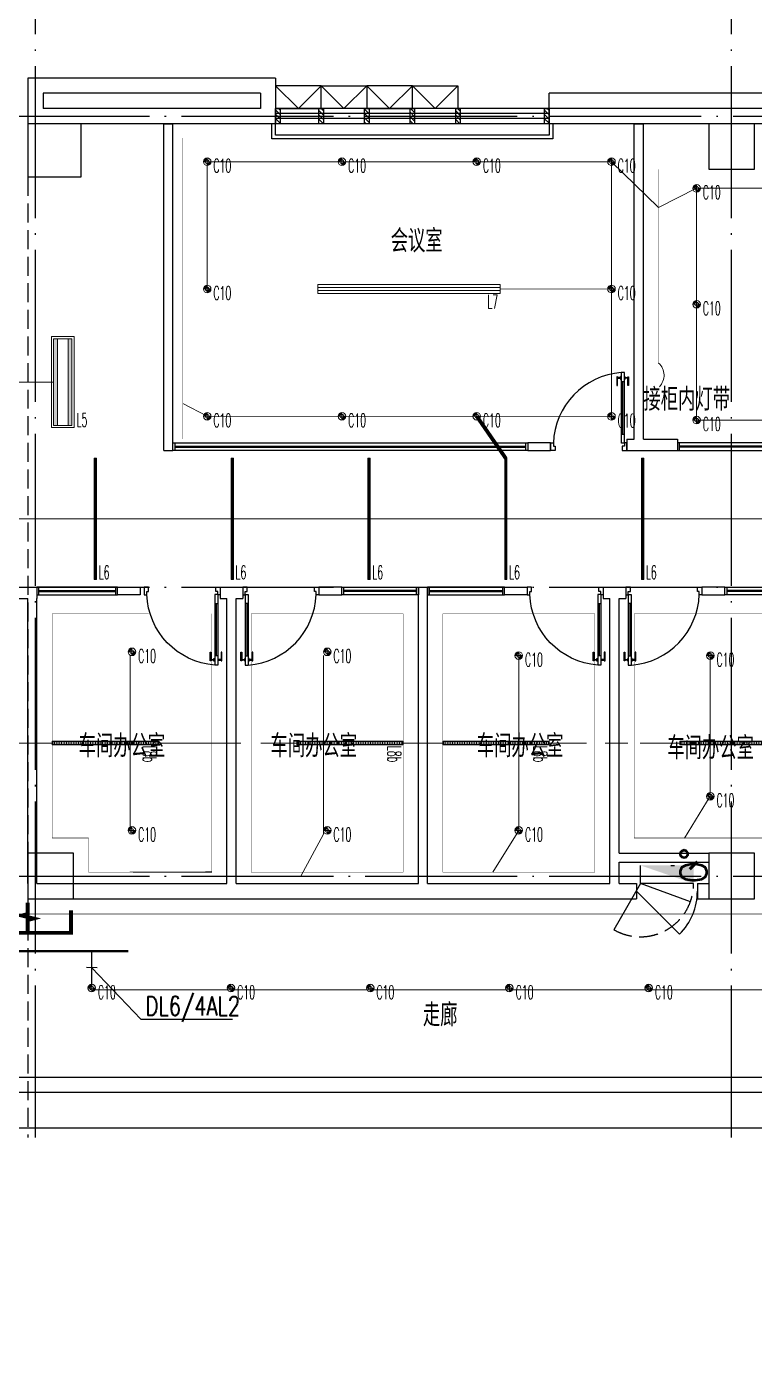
# Model space of a CAD drawing. Extents: x -621157 to 1764546, y -106808 to 741893.
# Drawn here: x 579293 to 588869, y 128198 to 145710 of the extents above; entities that cross this region are included whole.
import ezdxf
from ezdxf import colors
from ezdxf.entities.mleader import LeaderData, LeaderLine
from ezdxf.enums import TextEntityAlignment as Align
from ezdxf.math import Vec2, Vec3
from ezdxf.xclip import XClip

# ---------------------------------------------------------------- set-up
doc = ezdxf.new("R2010")
doc.units = 0
doc.header["$LTSCALE"] = 1000
doc.header["$MEASUREMENT"] = 0
doc.header["$XCLIPFRAME"] = 0
for name, pattern in [('DOT', [6.35, 0, -6.35]), ('XREF-A-101-平面图_t3$0$DASH', [0.35, 0.25, -0.1]), ('XREF-A-101-平面图_t3$0$DOTE', [2.4200000000000004, 2, -0.2, 0.02, -0.2])]:
    doc.linetypes.add(name, pattern=pattern)
for name, color, linetype in [('0-底图', 7, 'Continuous'), ('WIRE-照明', 4, 'Continuous'), ('XREF-A-101-平面图_t3$0$A-COLUMN', 8, 'Continuous'), ('XREF-A-101-平面图_t3$0$A-CURTWALL', 8, 'Continuous'), ('XREF-A-101-平面图_t3$0$A-DOTE', 8, 'Continuous'), ('XREF-A-101-平面图_t3$0$A-GROUND', 8, 'Continuous'), ('XREF-A-101-平面图_t3$0$A-RAIL', 8, 'Continuous'), ('XREF-A-101-平面图_t3$0$A-ROOM-CH', 8, 'Continuous'), ('XREF-A-101-平面图_t3$0$A-WALL', 8, 'Continuous'), ('XREF-A-101-平面图_t3$0$A-WALL-FILL', 8, 'Continuous'), ('XREF-A-101-平面图_t3$0$A-WINDOW', 8, 'Continuous'), ('XREF-A-101-平面图_t3$0$A-开启符号', 8, 'Continuous'), ('XREF-A-101-平面图_t3$0$DOOR-INF', 8, 'Continuous'), ('XREF-A-101-平面图_t3$0$GLASS WALL-INF', 8, 'Continuous'), ('XREF-A-101-平面图_t3$0$I-WALL-GYPSUM', 8, 'Continuous'), ('XREF-A-101-平面图_t3$0$P-EQUIPMENT', 8, 'Continuous'), ('XREF-A-101-平面图_t3$0$PARTITION-INF', 8, 'Continuous'), ('XREF-A-101-平面图_t3$0$水-尺寸', 8, 'Continuous'), ('电-折断线', 3, 'Continuous')]:
    doc.layers.add(name, color=color, linetype=linetype)
doc.layers.add('00-dali线', color=3, linetype='Continuous', true_color=0x00ff00)
for name, color, linetype, lineweight in [('00-照明回路线', 6, 'Continuous', 0), ('CEILING-INF', 4, 'Continuous', 0), ('LIGHT-INF', 6, 'Continuous', 0)]:
    doc.layers.add(name, color=color, linetype=linetype, lineweight=lineweight)
doc.styles.add('DIM_FONT', font='ROMANS', dxfattribs={"width": 0.8, "bigfont": 'HZDXC'})
doc.styles.add('E-FST', font='txt.shx', dxfattribs={"width": 0.75, "height": 250, "bigfont": '@@gbcbig.shx'})
doc.styles.add('INF DIM', font='SIMPLEX.SHX', dxfattribs={"width": 0.7, "bigfont": 'hztxt.shx'})
doc.styles.get("Standard").update_dxf_attribs({"font": 'romans.shx', "bigfont": 'HZDXC.SHX'})
doc.styles.add('XREF-A-101-平面图_t3$0$-HZDXCROMANS', font='ROMANS.shx', dxfattribs={"bigfont": 'HZDXC.shx'})
doc.linetypes.add('LED', pattern='A,6,-3.5,["LED",Standard,S=2.54,R=0,X=-2.54,Y=-1.27],-4.8', length=14.3)
doc.dimstyles.get("Standard").update_dxf_attribs({"dimscale": 100, "dimtxt": 3.5, "dimasz": 1, "dimexe": 2.5, "dimexo": 3, "dimgap": 1.5, "dimtad": 1, "dimdec": 0, "dimzin": 0, "dimdsep": 46, "dimtxsty": 'Standard', "dimblk": 'ARCHTICK', "dimcen": 0.09, "dimadec": 0, "dimazin": 0, "dimtfac": 1, "dimtdec": 0, "dimtix": 1, "dimtmove": 2, "dimatfit": 3, "dimfxl": 0, "dimtolj": 1, "dimtzin": 0, "dimarcsym": 0})

# ---------------------------------------------------------------- blocks, each defined once
blk = doc.blocks.new('XREF-A-101-平面图_t3$0$柱网4F')
at = {"layer": 'XREF-A-101-平面图_t3$0$A-COLUMN'}
for points in [[(38240, -799.9999997196719), (38939.99999957252, -799.9999997196719), (38939.99999957252, -100.000000004191), (38240, -100.000000004191)], [(47199.99999957252, -700.000000004191), (47799.99999957252, -700.000000004191), (47799.99999957252, -100.0000000516884), (47199.99999957252, -100.0000000516884)], [(38240, -10300.00000000419), (38839.99999957252, -10300.00000000419), (38839.99999957252, -9700.000000004191), (38240, -9700.000000004191)], [(47200, -10299.99999999697), (47800, -10299.99999999697), (47800, -9699.999999996973), (47200, -9699.999999996973)]]:
    blk.add_lwpolyline(points, close=True, dxfattribs=at)
blk = doc.blocks.new('XREF-A-101-平面图_t3$0$G$C869EB286')
at = {"layer": 'XREF-A-101-平面图_t3$0$A-WINDOW'}
h = blk.add_hatch(dxfattribs=at)
h.set_pattern_fill('ANSI31', color=256, scale=25)
h.set_pattern_definition([(45, (-143.9571647713692, -89939.9999999997), (-28.0633003783411, 28.0633003783411), [])])
h.paths.add_polyline_path([(1.4210854715202e-14, 60), (199.9999999429533, 60), (199.9999999429533, 0), (0, 0)])
blk.add_lwpolyline([(0, 60), (199.9999999429533, 60), (199.9999999429533, 0), (0, 0)], close=True, dxfattribs=at)
blk = doc.blocks.new('XREF-A-101-平面图_t3$0$ROOM')
at = {"layer": 'XREF-A-101-平面图_t3$0$A-ROOM-CH', "style": 'XREF-A-101-平面图_t3$0$-HZDXCROMANS', "width": 0.6}
for tag, p in [('中文房间名称', (0, -999.9999999999964)), ('英文房间名称', (0, -1499.999999999996))]:
    blk.add_attdef(tag, text='', height=300, dxfattribs=at).set_placement(p, align=Align.CENTER)
blk = doc.blocks.new('_ArchTick')
at = {"color": 0, "linetype": 'ByBlock', "const_width": 0.4}
blk.add_lwpolyline([(-0.5, -0.5), (0.5, 0.5)], dxfattribs=at)
blk = doc.blocks.new('*D25423')
at = {"layer": 'Defpoints', "color": 0}
blk.add_point((0, 0), dxfattribs=at)
blk.add_point((0, 0), dxfattribs=at)
blk.add_point((0, 0), dxfattribs=at)
blk.add_point((0, 0), dxfattribs=at)
at = {"layer": 'XREF-A-101-平面图_t3$0$水-尺寸', "color": 0, "linetype": 'ByBlock', "lineweight": -2}
blk.add_line((0, 300), (0, 250), dxfattribs=at)
blk.add_line((0, 300), (0, 250), dxfattribs=at)
blk.add_arc((0, 0), 0, 180, 180, dxfattribs=at)
at = {"layer": 'XREF-A-101-平面图_t3$0$水-尺寸', "color": 0, "linetype": 'ByBlock', "lineweight": -2, "xscale": 100, "yscale": 100, "zscale": 100}
for rotation in [90, 90.00000000000001]:
    blk.add_blockref('_ArchTick', (0, 0), dxfattribs=dict(at, rotation=rotation))
at = {"layer": 'XREF-A-101-平面图_t3$0$水-尺寸', "color": 0, "insert": (0, 0), "char_height": 350, "attachment_point": 5}
blk.add_mtext('\\A1;0%%d', dxfattribs=at)
blk = doc.blocks.new('XREF-A-101-平面图_t3$0$轴网(3)')
at = {"layer": 'XREF-A-101-平面图_t3$0$A-DOTE', "linetype": 'XREF-A-101-平面图_t3$0$DOTE'}
for p, q in [((38340, -3300.000000282307), (38340, 43300.00000002701)), ((47500, -3300.000000282307), (47500, 43300.00000002701)), ((-3300.000003941357, 40000), (69800.00000013877, 40000)), ((-3300.000003941357, 33800.0000001333), (69800.00000013877, 33800.0000001333)), ((-3300.000003941357, 30000), (69800.00000013877, 30000))]:
    blk.add_line(p, q, dxfattribs=at)
blk = doc.blocks.new('*U25359')
at = {"layer": 'XREF-A-101-平面图_t3$0$PARTITION-INF', "color": 8}
for p, q in [((-20371.00404388338, 43130.46555882378), (-18121.00506242606, 43130.46555882378)), ((-18121.00506242606, 43030.46555882378), (-20371.00404388338, 43030.46555882378))]:
    blk.add_line(p, q, dxfattribs=at)
at = {"layer": 'XREF-A-101-平面图_t3$0$PARTITION-INF', "color": 5}
for p, q in [((-18121.00506242606, 43085.46555882378), (-20371.00404388338, 43085.46555882378)), ((-18121.00506242606, 43075.46555882378), (-20371.00404388338, 43075.46555882378))]:
    blk.add_line(p, q, dxfattribs=at)
for points in [[(-20396.00404388338, 43130.46555882378), (-20371.00404388338, 43130.46555882378), (-20371.00404388338, 43030.46555882378), (-20396.00404388338, 43030.46555882378)], [(-18121.00506242606, 43130.46555882378), (-18096.00506242606, 43130.46555882378), (-18096.00506242606, 43030.46555882378), (-18121.00506242606, 43030.46555882378)]]:
    blk.add_lwpolyline(points, close=True, dxfattribs=at)
blk = doc.blocks.new('XREF-A-101-平面图_t3$0$A$C4A4B287C')
at = {"layer": 'XREF-A-101-平面图_t3$0$GLASS WALL-INF', "elevation": -0.5363515476603724}
blk.add_lwpolyline([(99.99988076032605, 299.9999219407036), (99.99988018570002, -7.80592963565141e-05), (-0.0001192396739497781, -7.80592963565141e-05), (-0.0001192396739497781, 299.9999219407036)], close=True, dxfattribs=at)
blk = doc.blocks.new('*U25362')
at = {"layer": 'XREF-A-101-平面图_t3$0$PARTITION-INF', "color": 8}
for p, q in [((-21681.00404302683, 43130.46555882378), (-17061.64393980667, 43130.46555882378)), ((-17061.64393980667, 43030.46555882378), (-21681.00404302683, 43030.46555882378))]:
    blk.add_line(p, q, dxfattribs=at)
at = {"layer": 'XREF-A-101-平面图_t3$0$PARTITION-INF', "color": 5}
for p, q in [((-17061.64393980667, 43085.46555882378), (-21681.00404302683, 43085.46555882378)), ((-17061.64393980667, 43075.46555882378), (-21681.00404302683, 43075.46555882378))]:
    blk.add_line(p, q, dxfattribs=at)
for points in [[(-21706.00404302683, 43130.46555882378), (-21681.00404302683, 43130.46555882378), (-21681.00404302683, 43030.46555882378), (-21706.00404302683, 43030.46555882378)], [(-17061.64393980667, 43130.46555882378), (-17036.64393980667, 43130.46555882378), (-17036.64393980667, 43030.46555882378), (-17061.64393980667, 43030.46555882378)]]:
    blk.add_lwpolyline(points, close=True, dxfattribs=at)
blk = doc.blocks.new('XREF-A-101-平面图_t3$0$EW23')
at = {"color": 5}
for p, q in [((7204.634550642222, 24899.72261669644, 2.565739077159615e-07), (7204.634550636169, 23969.72261669644, 2.565739077159615e-07)), ((7204.634550642222, 24899.72261669644, 2.565739077159615e-07), (7245.227873686177, 24899.72261669621, 2.565739077159615e-07)), ((7245.227873686177, 24899.72261669621, 2.565739077159615e-07), (7245.227873680124, 23969.72261669621, 2.565739077159615e-07)), ((7245.22787368542, 24779.72261669644, 2.565739077159615e-07), (7204.634550642222, 24779.72261669644, 2.565739077159615e-07)), ((7204.634550636169, 24089.72261669644, 2.565739077159615e-07), (7246.228782764112, 24089.72261669644, 2.565739077159615e-07)), ((7204.634550636169, 23969.72261669644, 2.565739077159615e-07), (7245.227873680124, 23969.72261669621, 2.565739077159615e-07))]:
    blk.add_line(p, q, dxfattribs=at)
at = {"color": 5, "elevation": 2.565739077159615e-07}
for points in [[(7215.227873688564, 24994.72261669638), (7175.227873686235, 24994.72261669638), (7175.227873686235, 24894.72261669638), (7204.634550642222, 24894.72261670948), (7204.634550642222, 24939.72251568915), (7233.227873693686, 24939.72251569096), (7233.227873687516, 24984.72261669638), (7233.227873687516, 24994.72261669813), (7215.227873688564, 24994.72261669813)], [(8135.228892226587, 24994.72261669638), (8175.228892228915, 24994.72261669638), (8175.228892228915, 24894.72261669638), (8140.228892228915, 24894.72261670948), (8140.228892228915, 24939.72251568915), (8117.228892221465, 24939.72251569096), (8117.228892227693, 24984.72261669638), (8117.228892227693, 24994.72261669813), (8135.228892226587, 24994.72261669813)]]:
    blk.add_lwpolyline(points, close=True, dxfattribs=at)
at = {"color": 8, "elevation": 2.565739077159615e-07}
for points in [[(7228.228328225145, 24779.72261669644), (7228.228328222118, 24089.72261669644)], [(7160.352449716011, 24034.72261669644), (7160.352449716011, 24026.25705466204), (7150.227873680124, 24026.25705466204), (7150.227873680124, 24140.02802102611), (7160.352449716011, 24140.02802102611), (7160.352449716011, 24044.72261669644)], [(7296.104206728225, 24034.72261669644), (7296.104206728225, 24026.25705466204), (7306.228782764112, 24026.25705466204), (7306.228782764112, 24140.02802102611), (7296.104206728225, 24140.02802102611), (7296.104206728225, 24044.72261669644)]]:
    blk.add_lwpolyline(points, dxfattribs=at)
for points in [[(7200.227873680124, 24034.72261669644), (7154.079225109832, 24034.72261669644), (7154.079225109832, 24044.72261669644), (7200.227873680124, 24044.72261669644)], [(7204.634550636169, 24020.72261669644), (7200.227873680124, 24020.72261669644), (7200.227873680124, 24058.72261669644), (7204.634550636169, 24058.72261669644)], [(7246.228782764112, 24020.72261669644), (7256.228782764112, 24020.72261669644), (7256.228782764112, 24058.72261669644), (7246.228782764112, 24058.72261669644)], [(7256.228782764112, 24034.72261669644), (7302.377431334404, 24034.72261669644), (7302.377431334404, 24044.72261669644), (7256.228782764112, 24044.72261669644)]]:
    blk.add_lwpolyline(points, close=True, dxfattribs=at)
at = {"color": 8}
blk.add_arc((7171.880902021483, 24935.88834258716, 2.565739077159615e-07), 969.0220932759502, 274.400323051185, 357.8611170703626, dxfattribs=at)
blk = doc.blocks.new('*U25365')
at = {"layer": 'XREF-A-101-平面图_t3$0$PARTITION-INF', "color": 8}
for p, q in [((-21701.64292126437, 43130.46555882378), (-20741.64393980667, 43130.46555882378)), ((-20741.64393980667, 43030.46555882378), (-21701.64292126437, 43030.46555882378))]:
    blk.add_line(p, q, dxfattribs=at)
at = {"layer": 'XREF-A-101-平面图_t3$0$PARTITION-INF', "color": 5}
for p, q in [((-20741.64393980667, 43085.46555882378), (-21701.64292126437, 43085.46555882378)), ((-20741.64393980667, 43075.46555882378), (-21701.64292126437, 43075.46555882378))]:
    blk.add_line(p, q, dxfattribs=at)
for points in [[(-21726.64292126437, 43130.46555882378), (-21701.64292126437, 43130.46555882378), (-21701.64292126437, 43030.46555882378), (-21726.64292126437, 43030.46555882378)], [(-20741.64393980667, 43130.46555882378), (-20716.64393980667, 43130.46555882378), (-20716.64393980667, 43030.46555882378), (-20741.64393980667, 43030.46555882378)]]:
    blk.add_lwpolyline(points, close=True, dxfattribs=at)
blk = doc.blocks.new('*U25366')
at = {"layer": 'XREF-A-101-平面图_t3$0$PARTITION-INF', "color": 8}
for p, q in [((-21691.00404302703, 43130.46555882378), (-20741.64393980667, 43130.46555882378)), ((-20741.64393980667, 43030.46555882378), (-21691.00404302703, 43030.46555882378))]:
    blk.add_line(p, q, dxfattribs=at)
at = {"layer": 'XREF-A-101-平面图_t3$0$PARTITION-INF', "color": 5}
for p, q in [((-20741.64393980667, 43085.46555882378), (-21691.00404302703, 43085.46555882378)), ((-20741.64393980667, 43075.46555882378), (-21691.00404302703, 43075.46555882378))]:
    blk.add_line(p, q, dxfattribs=at)
for points in [[(-21716.00404302703, 43130.46555882378), (-21691.00404302703, 43130.46555882378), (-21691.00404302703, 43030.46555882378), (-21716.00404302703, 43030.46555882378)], [(-20741.64393980667, 43130.46555882378), (-20716.64393980667, 43130.46555882378), (-20716.64393980667, 43030.46555882378), (-20741.64393980667, 43030.46555882378)]]:
    blk.add_lwpolyline(points, close=True, dxfattribs=at)
blk = doc.blocks.new('*U25367')
at = {"layer": 'XREF-A-101-平面图_t3$0$PARTITION-INF', "color": 8}
for p, q in [((-21711.64292126411, 43130.46555882378), (-20701.64393980728, 43130.46555882378)), ((-20701.64393980728, 43030.46555882378), (-21711.64292126411, 43030.46555882378))]:
    blk.add_line(p, q, dxfattribs=at)
at = {"layer": 'XREF-A-101-平面图_t3$0$PARTITION-INF', "color": 5}
for p, q in [((-20701.64393980728, 43085.46555882378), (-21711.64292126411, 43085.46555882378)), ((-20701.64393980728, 43075.46555882378), (-21711.64292126411, 43075.46555882378))]:
    blk.add_line(p, q, dxfattribs=at)
for points in [[(-21736.64292126411, 43130.46555882378), (-21711.64292126411, 43130.46555882378), (-21711.64292126411, 43030.46555882378), (-21736.64292126411, 43030.46555882378)], [(-20701.64393980728, 43130.46555882378), (-20676.64393980728, 43130.46555882378), (-20676.64393980728, 43030.46555882378), (-20701.64393980728, 43030.46555882378)]]:
    blk.add_lwpolyline(points, close=True, dxfattribs=at)
blk = doc.blocks.new('*U25368')
at = {"layer": 'XREF-A-101-平面图_t3$0$PARTITION-INF', "color": 8}
for p, q in [((-21681.00404302683, 43130.46555882378), (-20721.64393980656, 43130.46555882378)), ((-20721.64393980656, 43030.46555882378), (-21681.00404302683, 43030.46555882378))]:
    blk.add_line(p, q, dxfattribs=at)
at = {"layer": 'XREF-A-101-平面图_t3$0$PARTITION-INF', "color": 5}
for p, q in [((-20721.64393980656, 43085.46555882378), (-21681.00404302683, 43085.46555882378)), ((-20721.64393980656, 43075.46555882378), (-21681.00404302683, 43075.46555882378))]:
    blk.add_line(p, q, dxfattribs=at)
for points in [[(-21706.00404302683, 43130.46555882378), (-21681.00404302683, 43130.46555882378), (-21681.00404302683, 43030.46555882378), (-21706.00404302683, 43030.46555882378)], [(-20721.64393980656, 43130.46555882378), (-20696.64393980656, 43130.46555882378), (-20696.64393980656, 43030.46555882378), (-20721.64393980656, 43030.46555882378)]]:
    blk.add_lwpolyline(points, close=True, dxfattribs=at)
blk = doc.blocks.new('XREF-A-101-平面图_t3$0$G$CFDD5568B')
at = {"layer": 'XREF-A-101-平面图_t3$0$DOOR-INF'}
for name, p, rotation in [('XREF-A-101-平面图_t3$0$EW23', (53195.22786990396, 20694.72261752398, -2.565739077159615e-07), 180), ('XREF-A-101-平面图_t3$0$A$C4A4B287C', (39619.99889962247, -6199.791502065898, 1.384059327518147), 89.99999999968206), ('XREF-A-101-平面图_t3$0$A$C4A4B287C', (44709.99889962294, -6199.584186847671, 1.609054642981117), 89.99999999968206)]:
    blk.add_blockref(name, p, dxfattribs=dict(at, rotation=rotation))
at = {"layer": 'XREF-A-101-平面图_t3$0$DOOR-INF', "xscale": -1}
for p, rotation in [((45019.36002137873, -4200.207433625823), 90.00000000031785), ((41970.63997106341, -6199.584186847671, 0.847707779857775), 270.000000000318), ((47010.63997106394, -6199.584186847671, 1.072703095320745), 270.000000000318)]:
    blk.add_blockref('XREF-A-101-平面图_t3$0$A$C4A4B287C', p, dxfattribs=dict(at, rotation=rotation))
for p in [(47845.22786991065, -31094.51423800195, 0.8477075232838673), (52885.22786991112, -31094.51423800195, 1.072702838746837)]:
    blk.add_blockref('XREF-A-101-平面图_t3$0$EW23', p, dxfattribs=at)
at = {"layer": 'XREF-A-101-平面图_t3$0$DOOR-INF'}
for p in [(33794.77212253818, -31094.51423799753, 0.8477075232838673), (38834.77212253865, -31094.51423799753, 1.072702838746837)]:
    blk.add_blockref('XREF-A-101-平面图_t3$0$EW23', p, dxfattribs=at)
at = {"layer": 'XREF-A-101-平面图_t3$0$PARTITION-INF', "rotation": 180}
blk.add_blockref('*U25362', (23013.35605641105, 38830.67393824994, -0.5363515476603724), dxfattribs=at)
at = {"layer": 'XREF-A-101-平面图_t3$0$PARTITION-INF', "xscale": -1, "rotation": 180}
blk.add_blockref('*U25359', (67086.00404010832, 38830.25824361254), dxfattribs=at)
at = {"layer": 'XREF-A-101-平面图_t3$0$PARTITION-INF', "xscale": -1}
for name, p in [('*U25367', (17583.35605641763, -49230.46555872343, 0.3113562321974026)), ('*U25365', (22683.35605641786, -49230.46555872343, 0.3113562321974026))]:
    blk.add_blockref(name, p, dxfattribs=at)
at = {"layer": 'XREF-A-101-平面图_t3$0$PARTITION-INF'}
for name, p in [('*U25368', (63976.64393603118, -49230.46555872343, 0.3113562321974026)), ('*U25366', (69026.64393603164, -49230.46555872343, 0.5363515476603722))]:
    blk.add_blockref(name, p, dxfattribs=at)
blk = doc.blocks.new('XREF-A-101-平面图_t3$0$DOOR2DLIB$SYSLIB$00000101')
at = {"color": 0}
blk.add_line((0.4999999999999964, 3.552713678800501e-15), (-0.2071067811864751, 0.7071067811864857), dxfattribs=at)
blk.add_arc((0.5000000000013856, -1.154631945610163e-12), 1.000000000001696, 135, 180, dxfattribs=at)
blk = doc.blocks.new('A$C704e2804')
for points in [[(-1200, 60), (1200, 60), (1200, -60), (-1200, -60)], [(1200, 60), (1200, 20), (-1200, 20), (-1200, 60)], [(1200, 20), (1200, -20), (-1200, -20), (-1200, 20)], [(1200, -20), (1200, -60), (-1200, -60), (-1200, -20)]]:
    blk.add_lwpolyline(points, close=True)
at = {"style": 'INF DIM', "width": 0.5}
blk.add_text('L7', height=180, dxfattribs=at).set_placement((1031.155502728419, -256.2402982434724))
blk = doc.blocks.new('*U23677')
h = blk.add_hatch(color=8)
h.dxf.hatch_style = 1
h.paths.add_polyline_path([(-50.00000453581015, 0), (-24.47511785539245, 0, -0.4142135623730951), (-7.275957614183426e-12, 24.47511785539245), (-7.275957614183426e-12, 50.00000453581015, 0.4142135623730951)])
h.paths.add_polyline_path([(-7.275957614183426e-12, -24.47511785539245), (-7.275957614183426e-12, -50.00000453581015, 0.4142135623730951), (50.0000045357956, 0), (24.4751178553779, 0, -0.4142135623730951)])
at = {"color": 8}
for points in [[(50.00000453581015, 0), (-50.00000453581015, 0)], [(-7.275957614183426e-12, 50.00000453581742), (-7.275957614183426e-12, -50.00000453581742)]]:
    blk.add_lwpolyline(points, dxfattribs=at)
blk.add_circle((-7.275957614183426e-12, 0), 50.00000453580795)
blk.add_circle((-7.275957614183426e-12, 0), 24.47511785538934, dxfattribs=at)
at = {"style": 'INF DIM', "width": 0.5}
blk.add_text('C10', height=180, dxfattribs=at).set_placement((81.49582122089487, -143.7931661291368))
blk = doc.blocks.new('A$C43fcb5d1')
at = {"linetype": 'DOT'}
blk.add_wipeout([(-15.000000000029104, 0), (14.9999999999892, 0), (14.9999999999892, -1600), (-15.000000000029104, -1600)], dxfattribs=at).dxf.layer = 'CEILING-INF'
at = {"layer": 'LIGHT-INF'}
h = blk.add_hatch(dxfattribs=at)
h.set_pattern_fill('ANSI37', color=256, scale=5)
h.set_pattern_definition([(45, (-2.91038304567337e-11, -800), (-11.22532015133644, 11.22532015133644), []), (135, (-2.91038304567337e-11, -800), (-11.22532015133644, -11.22532015133644), [])])
h.paths.add_polyline_path([(-10.0000000000291, -5), (9.999999999970896, -5), (9.999999999970896, -1595), (-10.0000000000291, -1595)])
for points in [[(-15.0000000000291, 0), (14.9999999999709, 0), (14.9999999999709, -1600), (-15.0000000000291, -1600)], [(-10.0000000000291, -5), (9.999999999970896, -5), (9.999999999970896, -1595), (-10.0000000000291, -1595)]]:
    blk.add_lwpolyline(points, close=True, dxfattribs=at)
at = {"layer": 'LIGHT-INF', "style": 'INF DIM', "width": 0.5}
blk.add_text('L6', height=180, dxfattribs=at).set_placement((42.04126697379979, -1593.67401783161))
blk = doc.blocks.new('A$C73cf2add')
at = {"linetype": 'DOT'}
blk.add_wipeout([(-150, 600.000000000017), (150, 600.000000000017), (150, -600), (-150, -600)], dxfattribs=at).dxf.layer = 'LIGHT-INF'
at = {"layer": 'LIGHT-INF'}
h = blk.add_hatch(color=256, dxfattribs=at)
h.dxf.hatch_style = 1
h.paths.add_polyline_path([(-120, 570), (-70, 570), (-70, -570), (-120, -570)])
h = blk.add_hatch(color=256, dxfattribs=at)
h.dxf.hatch_style = 1
h.paths.add_polyline_path([(70, 570), (120, 570), (120, -570), (70, -570)])
for points in [[(-150, 600), (150, 600), (150, -600), (-150, -600)], [(-120, 570), (120, 570), (120, -570), (-120, -570)], [(-120, 570), (-70, 570), (-70, -570), (-120, -570)], [(70, 570), (120, 570), (120, -570), (70, -570)]]:
    blk.add_lwpolyline(points, close=True, dxfattribs=at)
at = {"layer": 'LIGHT-INF', "style": 'INF DIM', "width": 0.5}
blk.add_text('L5', height=180, dxfattribs=at).set_placement((180.7235818441477, -587.9532984993493))
blk = doc.blocks.new('A$C5f11c1a4')
at = {"layer": 'LIGHT-INF'}
h = blk.add_hatch(dxfattribs=at)
h.set_pattern_fill('ANSI31', color=8, scale=10, angle=225)
h.set_pattern_definition([(270, (-138050.0000002802, 248590), (31.75, -1.415534356397075e-14), [])])
h.paths.add_polyline_path([(690.0000000000291, 15), (690.0000000000291, -15), (-689.9999999999709, -15), (-689.9999999999709, 15)])
for points in [[(700.0000000000291, 25), (700.0000000000291, -25), (-699.9999999999709, -25), (-699.9999999999709, 25)], [(690.0000000000291, 15), (690.0000000000291, -15), (-689.9999999999709, -15), (-689.9999999999709, 15)]]:
    blk.add_lwpolyline(points, close=True, dxfattribs=at)
at = {"layer": 'LIGHT-INF', "style": 'INF DIM', "width": 0.5}
blk.add_text('L8b', height=180, rotation=270, dxfattribs=at).set_placement((493.4377725811501, -36.75365510917618, 0.4787010129628608))
blk = doc.blocks.new('*U24690')
h = blk.add_hatch(color=8)
h.dxf.hatch_style = 1
h.paths.add_polyline_path([(-50.00000453581015, 0), (-24.47511785539245, 0, -0.4142135623730951), (-7.275957614183426e-12, 24.47511785539245), (-7.275957614183426e-12, 50.00000453581015, 0.4142135623730951)])
h.paths.add_polyline_path([(-7.275957614183426e-12, -24.47511785539245), (-7.275957614183426e-12, -50.00000453581015, 0.4142135623730951), (50.0000045357956, 0), (24.4751178553779, 0, -0.4142135623730951)])
at = {"color": 8}
for points in [[(50.00000453581015, 0), (-50.00000453581015, 0)], [(-7.275957614183426e-12, 50.00000453581742), (-7.275957614183426e-12, -50.00000453581742)]]:
    blk.add_lwpolyline(points, dxfattribs=at)
blk.add_circle((-7.275957614183426e-12, 0), 50.00000453580795)
blk.add_circle((-7.275957614183426e-12, 0), 24.47511785538934, dxfattribs=at)
at = {"style": 'INF DIM', "width": 0.5}
blk.add_text('C10', height=180, dxfattribs=at).set_placement((81.49582122089487, -143.7931661291368))
blk = doc.blocks.new('G$CAFCF25F8')
at = {"layer": 'LIGHT-INF', "color": 6, "linetype": 'LED', "ltscale": 0.05, "const_width": 5}
blk.add_lwpolyline([(40280.00000430475, -289.9999999824795), (40280.00000430475, -4249.999999982479)], dxfattribs=at)
at = {"layer": 'LIGHT-INF', "color": 6, "linetype": 'LED', "ltscale": 0.05, "const_width": 5, "elevation": 0.3551468546992078}
blk.add_lwpolyline([(46540.00000434121, -3249.999255208706), (46540.00001630292, -699.9999999863794)], dxfattribs=at)
at = {"layer": 'LIGHT-INF', "color": 6, "linetype": 'LED', "ltscale": 0.05, "const_width": 5}
for points, elevation in [([(38560.00000431202, -6549.791630863678), (40660.00000431295, -6549.791731364036), (40660.00000433766, -9950.000000020606), (39040.00000388455, -9950.000000032363), (39040.00000388455, -9499.99999998667), (38560.00000431202, -9499.99999998667)], 0.3113562321974026), ([(41180.00000431127, -6549.791621292243), (43180.00000431165, -6549.791621292243), (43180.00000431165, -9950.000000000815), (41180.00000431127, -9950.000000000815)], 1.384059327518147), ([(43700.00000469346, -6549.791621292243), (45700.00000469384, -6549.791621292243), (45700.00000469384, -9950.000000000815), (43700.00000469346, -9950.000000000815)], 0.5363515476603722), ([(46220.00000431688, -6549.791621292243), (48220.000004317, -6549.791621292243), (48220.000004317, -9500.000001097447), (46220.00000431688, -9500.000001097447)], 0.5363515476616993)]:
    blk.add_lwpolyline(points, close=True, dxfattribs=dict(at, elevation=elevation))
at = {"layer": 'CEILING-INF', "color": 8}
for name, p in [('A$C43fcb5d1', (39130.00000431205, -4499.999993341626)), ('A$C43fcb5d1', (40930.00000431205, -4499.999993341626)), ('A$C43fcb5d1', (42730.00000431205, -4499.999993341626)), ('A$C43fcb5d1', (44530.00000431205, -4499.999993341626)), ('A$C43fcb5d1', (46330.00000431205, -4499.999993341626)), ('A$C5f11c1a4', (39260.00000431199, -8250.000000113563)), ('A$C5f11c1a4', (42480.00000431147, -8250.000000113505, 0.3113562321974026)), ('A$C5f11c1a4', (44400.00000431211, -8250.000000113563)), ('A$C5f11c1a4', (47520.00000431683, -8250.000001101696))]:
    blk.add_blockref(name, p, dxfattribs=at)
at = {"layer": 'LIGHT-INF', "color": 6}
for name, p in [('*U23677', (40600.00000386024, -600.0000013611279)), ('*U23677', (42373.33333719359, -600.0000013611279)), ('*U23677', (44146.6666705269, -600.0000013611862)), ('*U23677', (45920.00000386024, -600.0000013611279)), ('*U23677', (47040.00000430483, -950.26142307173, 0.1268079458311065)), ('*U23677', (40600.00000386024, -2275.000000676664)), ('A$C704e2804', (43255.00000386024, -2275.000000729633)), ('*U23677', (45920.00000386024, -2275.000000676606)), ('*U23677', (47040.00000430483, -2475.134589166264, 0.1268079458311065)), ('A$C73cf2add', (38700.00000397288, -3499.999993354373)), ('*U23677', (40600.00000386024, -3949.999999992142)), ('*U23677', (42373.33333719359, -3949.999999992142)), ('*U23677', (44146.6666705269, -3949.9999999922)), ('*U23677', (45920.00000386024, -3952.017235632753)), ('*U23677', (47040.00000430483, -4000.006924339803, 0.1268079458311065)), ('*U23677', (39610.00000431234, -7050.000059818209, 0.3113562321974026)), ('*U23677', (42180.00000431147, -7049.999999996624, 1.384059327518147)), ('*U23677', (44700.00000469366, -7099.791621292243, 0.5363515476603722)), ('*U23677', (47220.00000431694, -7099.791621292243, 0.5363515476603722)), ('*U23677', (47220.00000431694, -8950.000001097447, 0.5363515476616993)), ('*U23677', (39610.00000431234, -9400.0000598224, 0.3113562321974026)), ('*U23677', (42180.00000431147, -9400.000000000815, 1.384059327518147)), ('*U23677', (44700.00000469366, -9400.000000000815, 0.5363515476603722)), ('*U24690', (39080.64516581918, -11474.99999984191)), ('*U24690', (40912.90323034316, -11474.99999984191)), ('*U24690', (42745.16129486714, -11474.99999984191)), ('*U24690', (44577.41935939112, -11474.99999984191)), ('*U24690', (46409.67742391513, -11474.99999984191))]:
    blk.add_blockref(name, p, dxfattribs=at)
at = {"layer": 'LIGHT-INF', "color": 6, "linetype": 'LED', "ltscale": 0.05, "const_width": 5}
blk.add_lwpolyline([(5400.000004387461, -10200.00000019273), (9000.000003997236, -10200.00000019273), (9000.000003997236, -10500.00000016839), (57500.00000455882, -10500.00000016839), (57500.00000455882, -10199.99999997945), (62400.00000414817, -10199.99999997945), (62400.00000430987, -4500.000232212595)], dxfattribs=at)
blk = doc.blocks.new('_Oblique')
at = {"color": 0, "linetype": 'ByBlock', "lineweight": -2}
blk.add_line((-0.5, -0.5), (0.5, 0.5), dxfattribs=at)
blk = doc.blocks.new('XREF-A-101-平面图_t3$0$单出口消火栓新')
for p, q in [((-240.0000000015134, 700), (-846.2177826506086, 1049.999999999956)), ((-479.4141003288096, 42.21516544965561), (-240.0000000015134, 700)), ((-240.0000000008149, 0), (-240.0000000015134, 700)), ((-240.0000000015134, 700), (-1.513399183750153e-09, 700))]:
    blk.add_line(p, q)
at = {"color": 0, "linetype": 'XREF-A-101-平面图_t3$0$DASH'}
blk.add_arc((-240.0000000015134, 700.0000000000018), 699.9999999999661, 150.0000000000027, 270.0000000000572, dxfattribs=at)
blk.add_solid([(-240.0000000001164, 0), (0, 0), (-1.513399183750153e-09, 700)])
at = {"layer": 'XREF-A-101-平面图_t3$0$水-尺寸', "linetype": 'ByBlock'}
dim = blk.add_angular_dim_3p(base=(0, 0), center=(0, 0), p1=(0, 0), p2=(0, 0), dimstyle='Standard', dxfattribs=at)
dim.commit()
dim.dimension.update_dxf_attribs({"geometry": '*D25423', "text_midpoint": (0, 0)})
blk = doc.blocks.new('XREF-A-101-平面图_t3$0$G$C156FCA62')
at = {"layer": 'XREF-A-101-平面图_t3$0$P-EQUIPMENT', "rotation": 90}
blk.add_blockref('XREF-A-101-平面图_t3$0$单出口消火栓新', (47000.00000404951, 330139.9999997951), dxfattribs=at)
blk = doc.blocks.new('XREF-A-101-平面图_t3$0$G$C646F86AA')
at = {"layer": 'XREF-A-101-平面图_t3$0$P-EQUIPMENT', "rotation": 90}
blk.add_blockref('XREF-A-101-平面图_t3$0$单出口消火栓新', (47000.00000038289, 330139.9999999973), dxfattribs=at)
blk = doc.blocks.new('XREF-A-101-平面图_t3')
at = {"layer": 'XREF-A-101-平面图_t3$0$A-CURTWALL'}
for p, q in [((245099.9999995334, 340099.9999999974), (241499.9999995334, 340099.9999999974)), ((241499.9999995334, 339899.9999999974), (241499.9999995334, 340099.9999999974)), ((245099.9999995334, 340033.3333333308), (241499.9999995334, 340033.3333333308)), ((245099.9999995334, 339966.6666666641), (241499.9999995334, 339966.6666666641)), ((245099.9999995334, 339899.9999999974), (241499.9999995334, 339899.9999999974))]:
    blk.add_line(p, q, dxfattribs=at)
at = {"layer": 'XREF-A-101-平面图_t3$0$A-GROUND', "linetype": 'XREF-A-101-平面图_t3$0$DASH'}
blk.add_lwpolyline([(238240.0000000456, 339199.9999997177), (238239.9999997076, 300599.9999997177)], dxfattribs=at)
at = {"layer": 'XREF-A-101-平面图_t3$0$A-RAIL'}
for points in [[(245149.9999991879, 339899.9999999686), (245149.9999990305, 339700.0000000001), (241449.9999990622, 339700), (241449.9999990296, 339900.0000000081)], [(245099.9999991879, 339900.0000000079), (245099.9999990698, 339750.0000000001), (241499.999999054, 339750), (241499.9999990296, 339900.0000000163)]]:
    blk.add_lwpolyline(points, dxfattribs=at)
at = {"layer": 'XREF-A-101-平面图_t3$0$A-WALL'}
blk.add_line((255899.9999995725, 327150), (221399.9999999544, 327150), dxfattribs=at)
at = {"layer": 'XREF-A-101-平面图_t3$0$A-WALL-FILL', "color": 171}
for p, q in [((241499.9999985769, 340499.9999999589), (238240.0000003623, 340499.9999999589)), ((238240.0000003623, 340499.9999999589), (238240.0000003623, 339899.9999999958)), ((241499.9999985769, 340499.9999999589), (241499.9999985769, 339899.9999999958)), ((241299.9999985769, 340299.9999999589), (238440.0000003623, 340299.9999999589)), ((238440.0000003623, 340299.9999999589), (238440.0000003623, 340099.9999999958)), ((241299.9999985769, 340299.9999999589), (241299.9999985769, 340099.9999999958)), ((248399.9999992838, 340299.9999999953), (245100.0000016866, 340299.9999999953)), ((245100.0000016866, 340099.9999999953), (245100.0000016866, 340299.9999999953)), ((241299.9999985769, 340099.9999999958), (238440.0000003623, 340099.9999999958)), ((248399.9999992838, 340099.9999999953), (245100.0000016866, 340099.9999999953)), ((248399.9999997979, 340100), (245099.9999995334, 340100)), ((245099.9999995334, 339900), (245099.9999995334, 340100)), ((241499.9999985769, 339899.9999999958), (238240.0000003623, 339899.9999999958)), ((248399.9999997979, 339900), (245099.9999995334, 339900))]:
    blk.add_line(p, q, dxfattribs=at)
at = {"layer": 'XREF-A-101-平面图_t3$0$A-开启符号', "linetype": 'Continuous'}
for points in [[(241499.9999998598, 340400.0000016863), (241499.9999999506, 340100.0000017633), (242100.0000000069, 340100.0000017633), (242099.9999999084, 340400.0000016956)], [(242700.0000000415, 340400.0000016282), (242699.9999999506, 340100.0000017053), (242099.9999999506, 340100.0000017633), (242100.0000000491, 340400.0000016956)], [(242699.9999998598, 340400.0000016238), (242699.9999999506, 340100.0000017008), (243300.0000000069, 340100.0000017008), (243299.9999999084, 340400.0000016331)], [(243900.0000000415, 340400.0000015657), (243899.9999999506, 340100.0000016427), (243299.9999999506, 340100.0000017008), (243300.0000000491, 340400.0000016331)]]:
    blk.add_lwpolyline(points, close=True, dxfattribs=at)
for points in [[(241499.9999998914, 340400.00000112), (241799.9999999788, 340100.0000017633), (242099.9999999084, 340400.0000016956)], [(242700.0000000099, 340400.000001062), (242399.9999999506, 340100.0000017342), (242100.0000000491, 340400.0000016956)], [(242699.9999998914, 340400.0000010575), (242999.9999999788, 340100.0000017008), (243299.9999999084, 340400.0000016331)], [(243900.0000000099, 340400.0000009995), (243599.9999999506, 340100.0000016717), (243300.0000000491, 340400.0000016331)]]:
    blk.add_lwpolyline(points, dxfattribs=at)
at = {"layer": 'XREF-A-101-平面图_t3$0$I-WALL-GYPSUM'}
for p, q in [((240029.9999999928, 339899.999999914), (240149.9999999928, 339899.999999914)), ((246220.000000009, 339900.0000000962), (246340.000000009, 339900.0000000962))]:
    blk.add_line(p, q, dxfattribs=at)
blk.add_blockref('XREF-A-101-平面图_t3$0$G$C156FCA62', (199999.9999999991, 0))
at = {"layer": 'XREF-A-101-平面图_t3$0$A-COLUMN'}
blk.add_blockref('XREF-A-101-平面图_t3$0$柱网4F', (200000, 340000), dxfattribs=at)
at = {"layer": 'XREF-A-101-平面图_t3$0$A-DOTE'}
blk.add_blockref('XREF-A-101-平面图_t3$0$轴网(3)', (200000, 300000), dxfattribs=at)
at = {"layer": 'XREF-A-101-平面图_t3$0$A-ROOM-CH'}
ref = blk.add_blockref('XREF-A-101-平面图_t3$0$ROOM', (243356.6334917532, 339208.2490325318), dxfattribs=at)
ref.add_attrib('中文房间名称', '会议室', dxfattribs={"height": 299.9999999999912, "style": 'XREF-A-101-平面图_t3$0$-HZDXCROMANS', "width": 0.8}).set_placement((243356.6334917532, 338208.2490325318), align=Align.CENTER)
ref = blk.add_blockref('XREF-A-101-平面图_t3$0$ROOM', (244717.6511104529, 332561.699142541), dxfattribs=at)
ref.add_attrib('中文房间名称', '车间办公室', dxfattribs={"height": 300, "style": 'XREF-A-101-平面图_t3$0$-HZDXCROMANS', "width": 0.8}).set_placement((244717.6511104529, 331561.699142541), align=Align.CENTER)
ref = blk.add_blockref('XREF-A-101-平面图_t3$0$ROOM', (243666.6671289018, 329021.8795578649), dxfattribs=at)
ref.add_attrib('中文房间名称', '走廊', dxfattribs={"height": 300, "style": 'XREF-A-101-平面图_t3$0$-HZDXCROMANS', "width": 0.8}).set_placement((243666.6671289018, 328021.8795578649), align=Align.CENTER)
at = {"layer": 'XREF-A-101-平面图_t3$0$A-WINDOW', "rotation": 270}
for p in [(241500.0000001974, 340100), (242070.0000000069, 340100.0000021727), (242669.9999995334, 340099.9999982975), (243270.0000000069, 340100.0000021102), (243869.9999995334, 340099.9999982975), (245039.9999995334, 340099.9999982975)]:
    blk.add_blockref('XREF-A-101-平面图_t3$0$G$C869EB286', p, dxfattribs=at)
blk.add_blockref('XREF-A-101-平面图_t3$0$G$CFDD5568B', (200100.0000037751, 339899.9999999958))
at = {"layer": 'XREF-A-101-平面图_t3$0$A-WALL'}
blk.add_line((255899.9999995725, 327350), (221399.9999999544, 327350), dxfattribs=at)
at = {"layer": 'XREF-A-101-平面图_t3$0$I-WALL-GYPSUM'}
for p, q in [((240029.9999999928, 335600.0000000143), (240029.9999999928, 339899.999999914)), ((240149.9999999928, 335600.0000000143), (240149.9999999928, 339899.999999914)), ((246220.000000009, 335750.0000000166), (246220.000000009, 339900.0000000962)), ((246340.000000009, 335750.0000000327), (246340.000000009, 339900.0000000962)), ((246119.9999999983, 335750.0000000023), (246220.000000009, 335750.0000000166)), ((246119.9999999983, 335750.0000000023), (246120.0000000198, 335600.0000000023)), ((246340.000000009, 335750.0000000327), (246789.9999999871, 335750.0000000884)), ((246789.9999999871, 335750.0000000884), (246790.0000000057, 335600.0000000884)), ((240029.9999999928, 335600.0000000143), (240149.9999999928, 335600.0000000143)), ((246120.0000000198, 335600.0000000023), (246280.0000000198, 335600.0000000252)), ((246280.0000000183, 335600.0000000252), (246790.0000000057, 335600.0000000884)), ((238039.9999999543, 333800.2083787864), (238300, 333800.2083787864)), ((238300, 333800.2083787864), (238360, 333800.2083787864)), ((238360, 333800.2083787864), (238360, 333650.2083787864)), ((240769.9999999995, 333800.2083786902), (240919.9999999995, 333800.2083786902)), ((240769.9999999995, 333800.2083786902), (240769.9999999995, 333650.2083786902)), ((240919.9999999995, 333800.2083786902), (241069.9999999995, 333800.2083786902)), ((241069.9999999995, 333800.2083786902), (241069.9999999995, 333650.2083786902)), ((243379.9999999996, 329899.9999999988), (243379.9999999996, 333800.2083786902)), ((243379.9999999996, 333800.2083786902), (243499.9999999996, 333800.2083786902)), ((243499.9999999996, 329899.9999999988), (243499.9999999996, 333800.2083786902)), ((245810, 333800.2083786947), (245960, 333800.2083786947)), ((245810, 333800.2083786947), (245810, 333650.2083786947)), ((245960, 333800.2083786947), (246110, 333800.2083786947)), ((246110, 333800.2083786947), (246110, 333650.2083786947)), ((238099.9999999543, 333650.2083787864), (238240, 333650.2083787864)), ((238240, 329899.9999999988), (238240, 333650.2083787864)), ((238360, 329899.9999999988), (238360, 333650.2083787864)), ((240769.9999999995, 333650.2083786902), (240859.9999999995, 333650.2083786902)), ((240859.9999999995, 329899.9999999988), (240859.9999999995, 333650.2083786902)), ((240979.9999999995, 333650.2083786902), (241069.9999999995, 333650.2083786902)), ((240979.9999999995, 329899.9999999988), (240979.9999999995, 333650.2083786902)), ((245810, 333650.2083786947), (245900, 333650.2083786947)), ((245900, 330240.000000003), (245900, 333650.2083786947)), ((246020, 330300.000000003), (246020, 333650.2083786947)), ((246020, 333650.2083786947), (246110, 333650.2083786947)), ((246020, 330300.000000003), (247200, 330300.000000003)), ((247200, 330300.000000003), (247200, 330180.000000003)), ((245900, 329899.9999999988), (245900, 330240.000000003)), ((246020, 330180.000000003), (247200, 330180.000000003)), ((246020, 329899.9999999987), (246020, 330180.000000003)), ((238240, 329899.9999999988), (238240, 329699.9999999988)), ((238360, 329899.9999999988), (240859.9999999995, 329899.9999999988)), ((240979.9999999995, 329899.9999999988), (243379.9999999996, 329899.9999999988)), ((243499.9999999996, 329899.9999999988), (245900, 329899.9999999988)), ((246020, 329899.9999999987), (246250.0000000002, 329899.9999999981)), ((247050.0000000002, 329899.9999999962), (247200.0000000002, 329899.9999999958)), ((247200.0000000002, 329899.9999999958), (247199.9999999997, 329699.9999999958)), ((238240, 329699.9999999988), (238300, 329699.9999999988)), ((238300, 329699.9999999988), (240919.9999999995, 329699.9999999988)), ((240919.9999999995, 329699.9999999988), (243439.9999999996, 329699.9999999988)), ((243439.9999999996, 329699.9999999988), (245960, 329699.9999999988)), ((245959.9999999997, 329699.9999999988), (246249.9999999997, 329699.9999999981)), ((247049.9999999997, 329699.9999999962), (247199.9999999997, 329699.9999999958))]:
    blk.add_line(p, q, dxfattribs=at)
for points in [[(246250.0000000002, 329899.9999999981), (246249.9999999997, 329699.9999999981)], [(247050.0000000002, 329899.9999999962), (247049.9999999997, 329699.9999999962)]]:
    blk.add_lwpolyline(points, dxfattribs=at)
blk.add_blockref('XREF-A-101-平面图_t3$0$G$C646F86AA', (199999.9999999991, 0))
blk.add_blockref('XREF-A-101-平面图_t3$0$G$C646F86AA', (199999.9999999991, 0))
at = {"layer": 'XREF-A-101-平面图_t3$0$A-ROOM-CH'}
ref = blk.add_blockref('XREF-A-101-平面图_t3$0$ROOM', (239478.2776120237, 332561.699142541), dxfattribs=at)
ref.add_attrib('中文房间名称', '车间办公室', dxfattribs={"height": 300, "style": 'XREF-A-101-平面图_t3$0$-HZDXCROMANS', "width": 0.8}).set_placement((239478.2776120237, 331561.699142541), align=Align.CENTER)
ref = blk.add_blockref('XREF-A-101-平面图_t3$0$ROOM', (242002.545307459, 332561.699142541), dxfattribs=at)
ref.add_attrib('中文房间名称', '车间办公室', dxfattribs={"height": 300, "style": 'XREF-A-101-平面图_t3$0$-HZDXCROMANS', "width": 0.8}).set_placement((242002.545307459, 331561.699142541), align=Align.CENTER)
ref = blk.add_blockref('XREF-A-101-平面图_t3$0$ROOM', (247224.5698870192, 332535.6757642376), dxfattribs=at)
ref.add_attrib('中文房间名称', '车间办公室', dxfattribs={"height": 300, "style": 'XREF-A-101-平面图_t3$0$-HZDXCROMANS', "width": 0.8}).set_placement((247224.5698870192, 331535.6757642376), align=Align.CENTER)
at = {"layer": 'XREF-A-101-平面图_t3$0$A-WINDOW', "xscale": -800, "yscale": -800, "zscale": -800}
blk.add_blockref('XREF-A-101-平面图_t3$0$DOOR2DLIB$SYSLIB$00000101', (246650, 329799.9999999971), dxfattribs=at)
blk = doc.blocks.new('G$C336BFCAD')
at = {"layer": '00-dali线', "ltscale": 5, "const_width": 50}
for points in [[(44047.62000692775, -3851.345185218786), (44429.99999622488, -4404.999993354955)], [(38707.78736570757, -10350.00000038062), (38707.78736570757, -10647.07282426028), (37851.6912862407, -10647.07282426028), (37851.69128624059, -10350.00000038074)]]:
    blk.add_lwpolyline(points, dxfattribs=at)
at = {"layer": '00-照明回路线', "ltscale": 5}
for p, q in [((40499.99999577319, -2175.000000689994), (40499.99999577319, -500.0000013744575)), ((40499.99999577319, -500.0000013744575), (41066.66666246415, -500.0000013198587)), ((41066.66666246415, -500.0000013198587), (45819.99999577319, -500.0000013744575)), ((45819.99999577319, -500.0000013744575), (45818.72897922946, -3852.016753701493)), ((45819.99999577319, -500.000001393666), (46440.00000586605, -1100.920178073575, 0.3551468546992078)), ((46939.99999621767, -850.2614230850595, 0.1268079458311065), (46440.00000586605, -1100.920178073575, 0.3551468546992078)), ((46939.99999621767, -850.2614230850595, 0.1268079458311065), (49939.99999624619, -850.2263021719991, 0.1268079458311065)), ((46939.99999621767, -2325.134173623228, 0.1268079458311065), (46939.99999621767, -850.2614230850595, 0.1268079458311065)), ((44354.99999577319, -2175.000000609783), (45807.76243684546, -2177.017236356216)), ((46939.99999621767, -2375.134589179594, 0.1268079458311065), (46939.99999621767, -3850.007339717704, 0.1268079458310822)), ((35749.99999631313, -3399.999993367586), (38479.99999588577, -3399.999993367703)), ((40499.99999577319, -3850.000000005472), (40179.99999621767, -3680.748934050731)), ((45819.99999577319, -3852.017235645093), (40499.99999577319, -3849.99999989965)), ((46939.99999621767, -3900.119203082751, 0.1268079458311065), (49939.99999624607, -3900.119203082751, 0.1268079458310807)), ((17429.99999622488, -5199.99999989965), (53429.99999622488, -5199.99999989965)), ((39484.99999622465, -6999.999999995809, 0.3113562321974026), (39484.99999622465, -9350, 0.3113562321974026)), ((42029.99999622442, -6999.999999995809, 0.7457198589917752), (42029.99999622442, -9349.999999899359)), ((44599.99999660649, -6999.791621305572, 1.266271151018949), (44599.99999660649, -9300.000000014144, 0.5363515476603722)), ((47119.99999622977, -6999.791621305572, 1.123473731555472), (47119.99999622977, -8850.000001110777, 0.5363515476616993)), ((37801.56101949594, -8150.000000126893), (38459.99999622488, -8150.000000126893)), ((39859.99999622488, -8150.000000126893), (40942.75303122157, -8150.000000127358, 0.1904643533203282)), ((41204.66891113797, -8150.000000126602, 0.2277419408421281), (41679.99999622442, -8150.000000126834, 0.3113562321974026)), ((43079.99999622453, -8149.895810659858, 1.384059327518065), (43609.999996225, -8149.895810660091, 0.6383394685262902)), ((44999.999996225, -8150.000000126893), (45489.09087446274, -8150.000000127242)), ((45738.62419702811, -8150.000000127475), (46037.0117265986, -8150.000000127766)), ((46198.3918414613, -8150.000001114618), (46719.99999622977, -8150.000001115026)), ((47119.99999622977, -8850.000001110777, 0.5363515476616993), (46780.52439042961, -9400.000001110777, 0.5363515476616993)), ((42029.99999622442, -9349.999999899359), (41732.45225587254, -9900, 0.7457198589917752)), ((44599.99999660649, -9300.000000014144, 0.5363515476603722), (44260.52439080633, -9850.000000014144, 0.5363515476603722)), ((38980.64515773207, -11399.9999999979), (62799.99999654386, -11399.9999999979))]:
    blk.add_line(p, q, dxfattribs=at)
at = {"layer": '00-照明回路线', "ltscale": 5, "const_width": 50}
blk.add_lwpolyline([(38138.03385601984, -10248.97235992877), (38138.03385601984, -10400.23301695363), (38060.75978991669, -10420.93854056188), (38215.307922123, -10459.52749334549), (38138.03385601984, -10480.23301695363), (38138.03385601984, -10631.49367397855)], dxfattribs=at)
at = {"layer": '00-照明回路线', "ltscale": 5}
blk.add_arc((46295.53082309105, -3310.512904716481), 215.9530842617136, 315.9825093045408, 48.01129684129528, dxfattribs=at)
at = {"layer": 'WIRE-照明'}
blk.add_lwpolyline([(38980.64516204409, -11324.99999530191), (38980.64516204409, -10887.80196349672)], dxfattribs=at)
at = {"layer": '00-照明回路线', "color": 3, "ltscale": 5, "style": 'DIM_FONT', "width": 0.8}
blk.add_text('接柜内灯带', height=300, dxfattribs=at).set_placement((46239.98348309973, -3776.70135656913, 0.01094448529117642))
at = {"layer": '00-dali线', "ltscale": 5}
ml = blk.add_multileader_mtext('Standard', dxfattribs=at)
ml.set_content('{\\Ftxt,whgtxt|c134;DL6/4AL2}', color=256, style='E-FST')
ml.set_leader_properties(color=256)
ml.set_arrow_properties(name='OBLIQUE')
ml.build(insert=Vec2(0, 0))
ml.multileader.update_dxf_attribs({"text_left_attachment_type": 6, "text_right_attachment_type": 7, "dogleg_length": 40, "arrow_head_size": 100})
ctx = ml.context
ctx.base_point, ctx.char_height, ctx.arrow_head_size, ctx.landing_gap_size, ctx.plane_origin = Vec3(39667.27668394928, -11784.76873274616), 250, 100, 20, Vec3(37921.39547189418, -10479.37734853444)
ctx.left_attachment, ctx.right_attachment = 6, 7
notes = []
notes.append((ctx, [(0, (1, 1, 0), (39627.27668394928, -11784.76873274616), (1, 0), 40, [(0, [(38980.64516204409, -11106.40097939933)], 0, [])])]))
ctx.mtext.insert, ctx.mtext.flow_direction = Vec3(39687.27668394928, -11484.76873274616), 5
for ctx, leaders in notes:
    for number, flags, end, landing, length, lines in leaders:
        leader = LeaderData()
        leader.index, (leader.has_last_leader_line, leader.has_dogleg_vector, leader.attachment_direction) = number, flags
        leader.last_leader_point, leader.dogleg_vector, leader.dogleg_length = Vec3(end), Vec3(landing), length
        for number, points, colour, breaks in lines:
            line = LeaderLine()
            line.index, line.vertices, line.color, line.breaks = number, Vec3.list(points), colors.encode_raw_color(colour), breaks
            leader.lines.append(line)
        ctx.leaders.append(leader)

msp = doc.modelspace()

# ---------------------------------------------------------------- block references
at = {"layer": '0-底图'}
ref = msp.add_blockref('XREF-A-101-平面图_t3', (341069.2171264223, -195467.600886775), dxfattribs=at)
XClip(ref).set_block_clipping_path([(188448.37439344823, 326558.5441184833), (279528.158095957, 347442.7434896522)])

# ---------------------------------------------------------------- next in the draw order: linework, layer by layer
at = {"layer": '电-折断线'}
msp.add_lwpolyline([(534469.21712248, 131217.5245806738), (574206.7171245201, 131217.5245806738), (574283.1508737161, 131427.5245806742), (574357.2082056138, 131007.5245806738), (574431.7171245201, 131217.5245806738), (614169.2171265602, 131217.5245806738)], dxfattribs=at)

# ---------------------------------------------------------------- next in the draw order: block references
at = {"layer": 'WIRE-照明'}
msp.add_blockref('G$CAFCF25F8', (541069.2171264223, 144532.399113225), dxfattribs=at)

# ---------------------------------------------------------------- next in the draw order: linework, layer by layer
msp.add_lwpolyline([(545797.851369349, 138468.5732035764, 30, 30, 0), (545249.3235697517, 138468.5732035764, 30, 30, 0.414213562373095), (545199.3235697517, 138418.5732035764, 30, 30, 0), (545199.3235697517, 133594.5971497241, 30, 30, 0.414213562373095), (545249.3235697517, 133544.5971497241, 30, 30, 0), (580633.1568588256, 133544.5971497241, 30, 30, 0)], format="xyseb", dxfattribs=at)

# ---------------------------------------------------------------- next in the draw order: block references
msp.add_blockref('G$C336BFCAD', (541169.2171301974, 144432.3991132208), dxfattribs=at)

doc.saveas('drawing.dxf')
